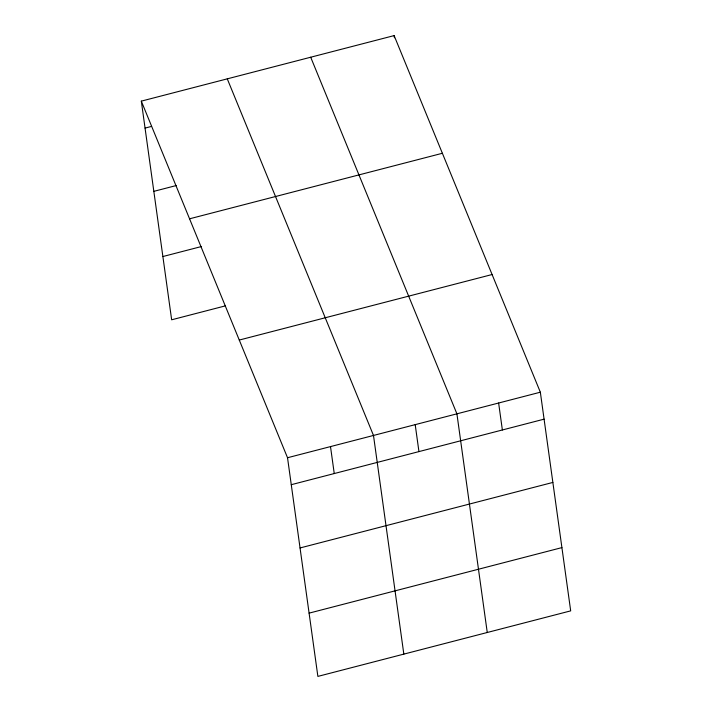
<?xml version="1.0" encoding="UTF-8"?>
<svg xmlns="http://www.w3.org/2000/svg" width="712" height="712" viewBox="0 0 712 712"><rect width="100%" height="100%" fill="white"/><g stroke="black" fill="none" stroke-linecap="round" stroke-linejoin="round"><path stroke-width="1.07" d="M141.314 101.131L394.128 35.6L540.346 392.205L570.686 610.869L317.872 676.4L287.523 457.736L141.314 101.131L171.654 319.795L225.384 305.866M145.052 128.089L151.505 126.416M153.837 191.35L176.398 185.503M189.561 218.806L442.383 153.276M162.879 256.534L201.558 246.503M239.277 340.051L492.09 274.529M287.523 457.736L540.346 392.205M291.27 484.694L544.084 419.163M300.046 547.955L552.868 482.433M309.088 613.139L561.91 547.608M310.699 57.227L456.917 413.832L487.257 632.496M227.27 78.845L373.488 435.45L403.829 654.123M498.631 403.019L502.369 429.977M394.128 35.6L394.43 37.754M415.203 424.646L418.941 451.604M330.502 446.593L334.248 473.551"/></g></svg>
